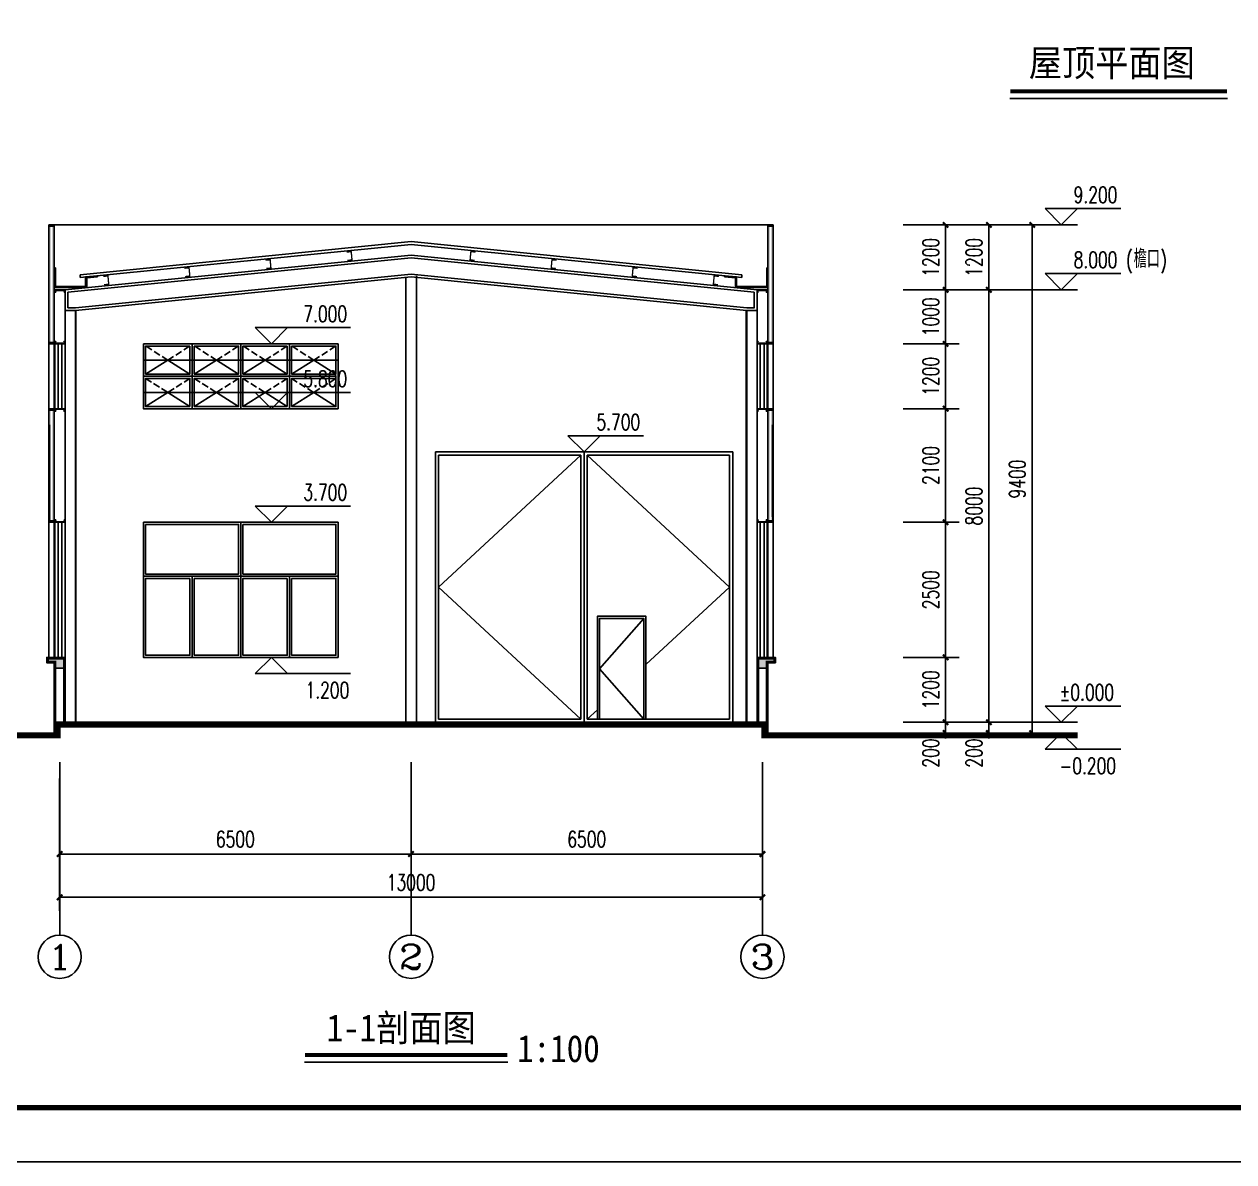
# Model space of a CAD drawing. Extents: x 4554681 to 4680693, y -485691 to -238770.
# Drawn here: x 4627056 to 4649431, y -422737 to -401692 of the extents above; entities that cross this region are included whole.
import ezdxf
from ezdxf.enums import TextEntityAlignment as Align

# ---------------------------------------------------------------- set-up
doc = ezdxf.new("R2010")
doc.units = 0
doc.header["$LTSCALE"] = 1000
doc.header["$MEASUREMENT"] = 0
doc.linetypes.add('DASH', pattern=[0.35, 0.25, -0.1])
doc.layers.get('0').update_dxf_attribs({"linetype": 'CONTINUOUS'})
doc.layers.get('Defpoints').update_dxf_attribs({"linetype": 'CONTINUOUS'})
doc.layers.add('_0', color=7, linetype='CONTINUOUS', lineweight=25)
for name, color, linetype in [('AXIS', 3, 'CONTINUOUS'), ('AXIS_TEXT', 7, 'CONTINUOUS'), ('DIM_ELEV', 3, 'CONTINUOUS'), ('PUB_DIM', 3, 'CONTINUOUS'), ('PUB_HATCH', 8, 'CONTINUOUS'), ('PUB_TEXT', 7, 'CONTINUOUS'), ('PUB_TITLE', 4, 'CONTINUOUS'), ('PUB_WALL', 9, 'CONTINUOUS'), ('STAIR', 5, 'CONTINUOUS'), ('WALL', 2, 'CONTINUOUS'), ('WINDOW', 4, 'CONTINUOUS'), ('剖面', 233, 'CONTINUOUS'), ('图名', 15, 'CONTINUOUS'), ('建筑外轮廓', 11, 'CONTINUOUS')]:
    doc.layers.add(name, color=color, linetype=linetype)
doc.styles.add('_TCH_AXIS', font='COMPLEX', dxfattribs={"bigfont": 'GBCBIG'})
doc.styles.add('_TCH_DIM', font='SIMPLEX', dxfattribs={"bigfont": 'GBCBIG'})
doc.styles.add('_TCH_DIM_T3', font='SIMPLEX', dxfattribs={"width": 0.705882, "bigfont": 'GBCBIG'})
doc.styles.add('COMPLEX', font='COMPLEX')
doc.styles.add('宋体', font='', dxfattribs={"width": 0.7})
doc.styles.get('宋体').set_extended_font_data('SimSun')
doc.dimstyles.new('_TCH_ARCH&&100', dxfattribs={"dimtxt": 297.5, "dimasz": 100, "dimexe": 250, "dimexo": 300, "dimgap": 126.25, "dimtad": 1, "dimdec": 0, "dimzin": 0, "dimdsep": 46, "dimtxsty": '_TCH_DIM_T3', "dimblk": 'ARCHTICK', "dimcen": 0.09, "dimclrt": 7, "dimazin": 2, "dimtfac": 1, "dimtdec": 0, "dimtix": 1, "dimtmove": 2, "dimatfit": 3, "dimfxl": 0, "dimtolj": 1, "dimtzin": 0, "dimarcsym": 0})

# ---------------------------------------------------------------- blocks, each defined once
blk = doc.blocks.new('_ArchTick')
at = {"color": 0, "linetype": 'ByBlock', "const_width": 0.4}
blk.add_lwpolyline([(-0.5, -0.5), (0.5, 0.5)], dxfattribs=at)
blk = doc.blocks.new('*D184')
at = {"layer": 'Defpoints', "color": 0}
for p in [(4643013, -405406), (4644101, -405406), (4643013, -406606)]:
    blk.add_point(p, dxfattribs=at)
at = {"layer": 'PUB_DIM', "color": 0, "lineweight": -2}
for p, q in [((4643313, -405406), (4644351, -405406)), ((4644101, -406606), (4644101, -405406)), ((4643313, -406606), (4644351, -406606))]:
    blk.add_line(p, q, dxfattribs=at)
at = {"layer": 'PUB_DIM', "color": 0, "lineweight": -2, "xscale": 100, "yscale": 100, "zscale": 100}
for p, rotation in [((4644101, -405406), 90), ((4644101, -406606), 270)]:
    blk.add_blockref('_ArchTick', p, dxfattribs=dict(at, rotation=rotation))
at = {"layer": 'PUB_DIM', "color": 7, "insert": (4643826, -406006), "char_height": 297.5, "attachment_point": 5, "rotation": 90, "style": '_TCH_DIM_T3'}
blk.add_mtext('\\A1;1200', dxfattribs=at)
blk = doc.blocks.new('*D185')
at = {"layer": 'Defpoints', "color": 0}
for p in [(4643013, -406606), (4644101, -406606), (4643013, -407606)]:
    blk.add_point(p, dxfattribs=at)
at = {"layer": 'PUB_DIM', "color": 0, "lineweight": -2}
for p, q in [((4643313, -406606), (4644351, -406606)), ((4644101, -407606), (4644101, -406606)), ((4643313, -407606), (4644351, -407606))]:
    blk.add_line(p, q, dxfattribs=at)
at = {"layer": 'PUB_DIM', "color": 0, "lineweight": -2, "xscale": 100, "yscale": 100, "zscale": 100}
for p, rotation in [((4644101, -406606), 90), ((4644101, -407606), 270)]:
    blk.add_blockref('_ArchTick', p, dxfattribs=dict(at, rotation=rotation))
at = {"layer": 'PUB_DIM', "color": 7, "insert": (4643826, -407106), "char_height": 297.5, "attachment_point": 5, "rotation": 90, "style": '_TCH_DIM_T3'}
blk.add_mtext('\\A1;1000', dxfattribs=at)
blk = doc.blocks.new('*D186')
at = {"layer": 'Defpoints', "color": 0}
for p in [(4643013, -407606), (4644101, -407606), (4643013, -408806)]:
    blk.add_point(p, dxfattribs=at)
at = {"layer": 'PUB_DIM', "color": 0, "lineweight": -2}
for p, q in [((4643313, -407606), (4644351, -407606)), ((4644101, -408806), (4644101, -407606)), ((4643313, -408806), (4644351, -408806))]:
    blk.add_line(p, q, dxfattribs=at)
at = {"layer": 'PUB_DIM', "color": 0, "lineweight": -2, "xscale": 100, "yscale": 100, "zscale": 100}
for p, rotation in [((4644101, -407606), 90), ((4644101, -408806), 270)]:
    blk.add_blockref('_ArchTick', p, dxfattribs=dict(at, rotation=rotation))
at = {"layer": 'PUB_DIM', "color": 7, "insert": (4643826, -408206), "char_height": 297.5, "attachment_point": 5, "rotation": 90, "style": '_TCH_DIM_T3'}
blk.add_mtext('\\A1;1200', dxfattribs=at)
blk = doc.blocks.new('*D187')
at = {"layer": 'Defpoints', "color": 0}
for p in [(4643013, -408806), (4644101, -408806), (4643013, -410906)]:
    blk.add_point(p, dxfattribs=at)
at = {"layer": 'PUB_DIM', "color": 0, "lineweight": -2}
for p, q in [((4643313, -408806), (4644351, -408806)), ((4644101, -410906), (4644101, -408806)), ((4643313, -410906), (4644351, -410906))]:
    blk.add_line(p, q, dxfattribs=at)
at = {"layer": 'PUB_DIM', "color": 0, "lineweight": -2, "xscale": 100, "yscale": 100, "zscale": 100}
for p, rotation in [((4644101, -408806), 90), ((4644101, -410906), 270)]:
    blk.add_blockref('_ArchTick', p, dxfattribs=dict(at, rotation=rotation))
at = {"layer": 'PUB_DIM', "color": 7, "insert": (4643826, -409856), "char_height": 297.5, "attachment_point": 5, "rotation": 90, "style": '_TCH_DIM_T3'}
blk.add_mtext('\\A1;2100', dxfattribs=at)
blk = doc.blocks.new('*D188')
at = {"layer": 'Defpoints', "color": 0}
for p in [(4643013, -410906), (4644101, -410906), (4643013, -413406)]:
    blk.add_point(p, dxfattribs=at)
at = {"layer": 'PUB_DIM', "color": 0, "lineweight": -2}
for p, q in [((4643313, -410906), (4644351, -410906)), ((4644101, -413406), (4644101, -410906)), ((4643313, -413406), (4644351, -413406))]:
    blk.add_line(p, q, dxfattribs=at)
at = {"layer": 'PUB_DIM', "color": 0, "lineweight": -2, "xscale": 100, "yscale": 100, "zscale": 100}
for p, rotation in [((4644101, -410906), 90), ((4644101, -413406), 270)]:
    blk.add_blockref('_ArchTick', p, dxfattribs=dict(at, rotation=rotation))
at = {"layer": 'PUB_DIM', "color": 7, "insert": (4643826, -412156), "char_height": 297.5, "attachment_point": 5, "rotation": 90, "style": '_TCH_DIM_T3'}
blk.add_mtext('\\A1;2500', dxfattribs=at)
blk = doc.blocks.new('*D189')
at = {"layer": 'Defpoints', "color": 0}
for p in [(4643013, -413406), (4644101, -413406), (4643013, -414606)]:
    blk.add_point(p, dxfattribs=at)
at = {"layer": 'PUB_DIM', "color": 0, "lineweight": -2}
for p, q in [((4643313, -413406), (4644351, -413406)), ((4644101, -414606), (4644101, -413406)), ((4643313, -414606), (4644351, -414606))]:
    blk.add_line(p, q, dxfattribs=at)
at = {"layer": 'PUB_DIM', "color": 0, "lineweight": -2, "xscale": 100, "yscale": 100, "zscale": 100}
for p, rotation in [((4644101, -413406), 90), ((4644101, -414606), 270)]:
    blk.add_blockref('_ArchTick', p, dxfattribs=dict(at, rotation=rotation))
at = {"layer": 'PUB_DIM', "color": 7, "insert": (4643826, -414006), "char_height": 297.5, "attachment_point": 5, "rotation": 90, "style": '_TCH_DIM_T3'}
blk.add_mtext('\\A1;1200', dxfattribs=at)
blk = doc.blocks.new('*D190')
at = {"layer": 'Defpoints', "color": 0}
for p in [(4643013, -414606), (4644101, -414606), (4643013, -414806)]:
    blk.add_point(p, dxfattribs=at)
at = {"layer": 'PUB_DIM', "color": 0, "lineweight": -2}
for p, q in [((4643313, -414606), (4644351, -414606)), ((4644101, -414606), (4644101, -414506)), ((4644101, -414806), (4644101, -414606)), ((4643313, -414806), (4644351, -414806)), ((4644101, -414806), (4644101, -414906))]:
    blk.add_line(p, q, dxfattribs=at)
at = {"layer": 'PUB_DIM', "color": 0, "lineweight": -2, "xscale": 100, "yscale": 100, "zscale": 100}
for p, rotation in [((4644101, -414606), 270), ((4644101, -414806), 90)]:
    blk.add_blockref('_ArchTick', p, dxfattribs=dict(at, rotation=rotation))
at = {"layer": 'PUB_DIM', "color": 7, "insert": (4643826, -415176), "char_height": 297.5, "attachment_point": 5, "rotation": 90, "style": '_TCH_DIM_T3'}
blk.add_mtext('\\A1;200', dxfattribs=at)
blk = doc.blocks.new('*D191')
at = {"layer": 'Defpoints', "color": 0}
for p in [(4644113, -405406), (4645701, -405406), (4644113, -414806)]:
    blk.add_point(p, dxfattribs=at)
at = {"layer": 'PUB_DIM', "color": 0, "lineweight": -2}
for p, q in [((4644413, -405406), (4645951, -405406)), ((4645701, -414806), (4645701, -405406)), ((4644413, -414806), (4645951, -414806))]:
    blk.add_line(p, q, dxfattribs=at)
at = {"layer": 'PUB_DIM', "color": 0, "lineweight": -2, "xscale": 100, "yscale": 100, "zscale": 100}
for p, rotation in [((4645701, -405406), 90), ((4645701, -414806), 270)]:
    blk.add_blockref('_ArchTick', p, dxfattribs=dict(at, rotation=rotation))
at = {"layer": 'PUB_DIM', "color": 7, "insert": (4645426, -410106), "char_height": 297.5, "attachment_point": 5, "rotation": 90, "style": '_TCH_DIM_T3'}
blk.add_mtext('\\A1;9400', dxfattribs=at)
blk = doc.blocks.new('*D192')
at = {"layer": 'Defpoints', "color": 0}
for p in [(4644113, -405406), (4644901, -405406), (4644113, -406606)]:
    blk.add_point(p, dxfattribs=at)
at = {"layer": 'PUB_DIM', "color": 0, "lineweight": -2}
for p, q in [((4644413, -405406), (4645151, -405406)), ((4644901, -406606), (4644901, -405406)), ((4644413, -406606), (4645151, -406606))]:
    blk.add_line(p, q, dxfattribs=at)
at = {"layer": 'PUB_DIM', "color": 0, "lineweight": -2, "xscale": 100, "yscale": 100, "zscale": 100}
for p, rotation in [((4644901, -405406), 90), ((4644901, -406606), 270)]:
    blk.add_blockref('_ArchTick', p, dxfattribs=dict(at, rotation=rotation))
at = {"layer": 'PUB_DIM', "color": 7, "insert": (4644626, -406006), "char_height": 297.5, "attachment_point": 5, "rotation": 90, "style": '_TCH_DIM_T3'}
blk.add_mtext('\\A1;1200', dxfattribs=at)
blk = doc.blocks.new('*D193')
at = {"layer": 'Defpoints', "color": 0}
for p in [(4644113, -406606), (4644901, -406606), (4644113, -414606)]:
    blk.add_point(p, dxfattribs=at)
at = {"layer": 'PUB_DIM', "color": 0, "lineweight": -2}
for p, q in [((4644413, -406606), (4645151, -406606)), ((4644901, -414606), (4644901, -406606)), ((4644413, -414606), (4645151, -414606))]:
    blk.add_line(p, q, dxfattribs=at)
at = {"layer": 'PUB_DIM', "color": 0, "lineweight": -2, "xscale": 100, "yscale": 100, "zscale": 100}
for p, rotation in [((4644901, -406606), 90), ((4644901, -414606), 270)]:
    blk.add_blockref('_ArchTick', p, dxfattribs=dict(at, rotation=rotation))
at = {"layer": 'PUB_DIM', "color": 7, "insert": (4644626, -410606), "char_height": 297.5, "attachment_point": 5, "rotation": 90, "style": '_TCH_DIM_T3'}
blk.add_mtext('\\A1;8000', dxfattribs=at)
blk = doc.blocks.new('*D194')
at = {"layer": 'Defpoints', "color": 0}
for p in [(4644113, -414606), (4644901, -414606), (4644113, -414806)]:
    blk.add_point(p, dxfattribs=at)
at = {"layer": 'PUB_DIM', "color": 0, "lineweight": -2}
for p, q in [((4644413, -414606), (4645151, -414606)), ((4644901, -414606), (4644901, -414506)), ((4644901, -414806), (4644901, -414606)), ((4644413, -414806), (4645151, -414806)), ((4644901, -414806), (4644901, -414906))]:
    blk.add_line(p, q, dxfattribs=at)
at = {"layer": 'PUB_DIM', "color": 0, "lineweight": -2, "xscale": 100, "yscale": 100, "zscale": 100}
for p, rotation in [((4644901, -414606), 270), ((4644901, -414806), 90)]:
    blk.add_blockref('_ArchTick', p, dxfattribs=dict(at, rotation=rotation))
at = {"layer": 'PUB_DIM', "color": 7, "insert": (4644626, -415176), "char_height": 297.5, "attachment_point": 5, "rotation": 90, "style": '_TCH_DIM_T3'}
blk.add_mtext('\\A1;200', dxfattribs=at)
blk = doc.blocks.new('*D195')
at = {"layer": 'AXIS', "color": 0, "lineweight": -2}
for p, q in [((4634212, -415644), (4634212, -417294)), ((4640712, -415644), (4640712, -417294)), ((4634212, -417044), (4640712, -417044))]:
    blk.add_line(p, q, dxfattribs=at)
at = {"layer": 'Defpoints', "color": 0}
for p in [(4634212, -415344), (4640712, -415344), (4640712, -417044)]:
    blk.add_point(p, dxfattribs=at)
at = {"layer": 'AXIS', "color": 0, "lineweight": -2, "xscale": 100, "yscale": 100, "zscale": 100, "rotation": 180}
blk.add_blockref('_ArchTick', (4634212, -417044), dxfattribs=at)
at = {"layer": 'AXIS', "color": 0, "lineweight": -2, "xscale": 100, "yscale": 100, "zscale": 100}
blk.add_blockref('_ArchTick', (4640712, -417044), dxfattribs=at)
at = {"layer": 'AXIS', "color": 7, "insert": (4637462, -416769), "char_height": 297.5, "attachment_point": 5, "style": '_TCH_DIM_T3'}
blk.add_mtext('\\A1;6500', dxfattribs=at)
blk = doc.blocks.new('*D196')
at = {"layer": 'AXIS', "color": 0, "lineweight": -2}
for p, q in [((4627712, -415644), (4627712, -417294)), ((4634212, -415644), (4634212, -417294)), ((4627712, -417044), (4634212, -417044))]:
    blk.add_line(p, q, dxfattribs=at)
at = {"layer": 'Defpoints', "color": 0}
for p in [(4627712, -415344), (4634212, -415344), (4634212, -417044)]:
    blk.add_point(p, dxfattribs=at)
at = {"layer": 'AXIS', "color": 0, "lineweight": -2, "xscale": 100, "yscale": 100, "zscale": 100, "rotation": 180}
blk.add_blockref('_ArchTick', (4627712, -417044), dxfattribs=at)
at = {"layer": 'AXIS', "color": 0, "lineweight": -2, "xscale": 100, "yscale": 100, "zscale": 100}
blk.add_blockref('_ArchTick', (4634212, -417044), dxfattribs=at)
at = {"layer": 'AXIS', "color": 7, "insert": (4630962, -416769), "char_height": 297.5, "attachment_point": 5, "style": '_TCH_DIM_T3'}
blk.add_mtext('\\A1;6500', dxfattribs=at)
blk = doc.blocks.new('*D197')
at = {"layer": 'AXIS', "color": 0, "lineweight": -2}
for p, q in [((4627712, -415644), (4627712, -418094)), ((4640712, -415644), (4640712, -418094)), ((4627712, -417844), (4640712, -417844))]:
    blk.add_line(p, q, dxfattribs=at)
at = {"layer": 'Defpoints', "color": 0}
for p in [(4627712, -415344), (4640712, -415344), (4640712, -417844)]:
    blk.add_point(p, dxfattribs=at)
at = {"layer": 'AXIS', "color": 0, "lineweight": -2, "xscale": 100, "yscale": 100, "zscale": 100, "rotation": 180}
blk.add_blockref('_ArchTick', (4627712, -417844), dxfattribs=at)
at = {"layer": 'AXIS', "color": 0, "lineweight": -2, "xscale": 100, "yscale": 100, "zscale": 100}
blk.add_blockref('_ArchTick', (4640712, -417844), dxfattribs=at)
at = {"layer": 'AXIS', "color": 7, "insert": (4634212, -417569), "char_height": 297.5, "attachment_point": 5, "style": '_TCH_DIM_T3'}
blk.add_mtext('\\A1;13000', dxfattribs=at)
blk = doc.blocks.new('_AXISO')
blk.add_circle((0, 0), 0.5)
at = {"layer": 'AXIS_TEXT', "style": 'COMPLEX', "width": 1.041667}
blk.add_attdef('A', text='', height=0.56, dxfattribs=at).set_placement((-0.25, -0.28), (0.25, -0.28), align=Align.FIT)
blk = doc.blocks.new('A$C41676D77')
for p, q in [((0, 45), (0, 0)), ((10, 45), (0, 45)), ((10, 45), (20, 45)), ((10, 35), (10, 10)), ((10, 35), (20, 35)), ((180, 10), (10, 10)), ((20, 35), (20, 45)), ((180, 45), (170, 45)), ((170, 35), (170, 45)), ((180, 35), (170, 35)), ((190, 45), (180, 45)), ((180, 35), (180, 10)), ((190, 45), (190, 0)), ((190, 0), (0, 0))]:
    blk.add_line(p, q)
blk = doc.blocks.new('C-3015')
at = {"layer": 'PUB_HATCH', "linetype": 'DASH', "ltscale": 0.5}
for p, q in [((733687, 126065), (733277, 126325)), ((733687, 126065), (734097, 126325)), ((734587, 126065), (734177, 126325)), ((734587, 126065), (734997, 126325)), ((735487, 126065), (735077, 126325)), ((735487, 126065), (735897, 126325)), ((736387, 126065), (735977, 126325)), ((736387, 126065), (736797, 126325)), ((733277, 125725), (733687, 125465)), ((734097, 125725), (733687, 125465)), ((734177, 125725), (734587, 125465)), ((734997, 125725), (734587, 125465)), ((735077, 125725), (735487, 125465)), ((735897, 125725), (735487, 125465)), ((735977, 125725), (736387, 125465)), ((736797, 125725), (736387, 125465))]:
    blk.add_line(p, q, dxfattribs=at)
at = {"layer": 'PUB_HATCH'}
for p, q in [((736837, 126065), (733237, 126065)), ((733687, 126065), (733277, 125805)), ((733687, 126065), (734097, 125805)), ((734587, 126065), (734177, 125805)), ((734587, 126065), (734997, 125805)), ((735487, 126065), (735077, 125805)), ((735487, 126065), (735897, 125805)), ((736387, 126065), (735977, 125805)), ((736387, 126065), (736797, 125805)), ((736837, 125465), (733237, 125465)), ((733277, 125205), (733687, 125465)), ((734097, 125205), (733687, 125465)), ((734177, 125205), (734587, 125465)), ((734997, 125205), (734587, 125465)), ((735077, 125205), (735487, 125465)), ((735897, 125205), (735487, 125465)), ((735977, 125205), (736387, 125465)), ((736797, 125205), (736387, 125465))]:
    blk.add_line(p, q, dxfattribs=at)
at = {"layer": 'WINDOW', "color": 160}
for p, q in [((734137, 125165), (734137, 126365)), ((735037, 125165), (735037, 126365)), ((735937, 125165), (735937, 126365)), ((736797, 125765), (733237, 125765))]:
    blk.add_line(p, q, dxfattribs=at)
for points in [[(733237, 126365), (736837, 126365), (736837, 125165), (733237, 125165)], [(734097, 126325), (733277, 126325), (733277, 125805), (734097, 125805)], [(734177, 126325), (734997, 126325), (734997, 125805), (734177, 125805)], [(735897, 126325), (735077, 126325), (735077, 125805), (735897, 125805)], [(735977, 126325), (736797, 126325), (736797, 125805), (735977, 125805)], [(734097, 125205), (733277, 125205), (733277, 125725), (734097, 125725)], [(734177, 125205), (734997, 125205), (734997, 125725), (734177, 125725)], [(735897, 125205), (735077, 125205), (735077, 125725), (735897, 125725)], [(735977, 125205), (736797, 125205), (736797, 125725), (735977, 125725)]]:
    blk.add_lwpolyline(points, close=True, dxfattribs=at)

msp = doc.modelspace()

# ---------------------------------------------------------------- hatches: boundary and pattern name
for points in [[(4631595.4, -406072.9, 0.4142136), (4631584.5, -406063.9), (4631529.7, -406068.9, -0.4142136), (4631518.9, -406059.9), (4631518.4, -406054.9, -0.4142136), (4631527.4, -406044), (4631607.1, -406036.7, -0.4142136), (4631618, -406045.7), (4631632.6, -406205.1, -0.4142136), (4631623.5, -406215.9), (4631543.9, -406223.3, -0.4142136), (4631533, -406214.2), (4631532.6, -406209.2, -0.4142136), (4631541.6, -406198.4), (4631596.4, -406193.3, 0.4142136), (4631605.4, -406182.5)], [(4633095.4, -405922.9, 0.4142136), (4633084.5, -405913.9), (4633029.7, -405918.9, -0.4142136), (4633018.9, -405909.9), (4633018.4, -405904.9, -0.4142136), (4633027.4, -405894), (4633107.1, -405886.7, -0.4142136), (4633118, -405895.7), (4633132.6, -406055.1, -0.4142136), (4633123.5, -406065.9), (4633043.9, -406073.3, -0.4142136), (4633033, -406064.2), (4633032.6, -406059.2, -0.4142136), (4633041.6, -406048.4), (4633096.4, -406043.3, 0.4142136), (4633105.4, -406032.5)], [(4635329, -405922.9, -0.4142136), (4635339.8, -405913.9), (4635394.6, -405918.9, 0.4142136), (4635405.5, -405909.9), (4635405.9, -405904.9, 0.4142136), (4635396.9, -405894), (4635317.2, -405886.7, 0.4142136), (4635306.4, -405895.7), (4635291.7, -406055.1, 0.4142136), (4635300.8, -406065.9), (4635380.4, -406073.3, 0.4142136), (4635391.3, -406064.2), (4635391.8, -406059.2, 0.4142136), (4635382.7, -406048.4), (4635328, -406043.3, -0.4142136), (4635318.9, -406032.5)], [(4636829, -406072.9, -0.4142136), (4636839.8, -406063.9), (4636894.6, -406068.9, 0.4142136), (4636905.5, -406059.9), (4636905.9, -406054.9, 0.4142136), (4636896.9, -406044), (4636817.2, -406036.7, 0.4142136), (4636806.4, -406045.7), (4636791.7, -406205.1, 0.4142136), (4636800.8, -406215.9), (4636880.4, -406223.3, 0.4142136), (4636891.3, -406214.2), (4636891.8, -406209.2, 0.4142136), (4636882.7, -406198.4), (4636828, -406193.3, -0.4142136), (4636818.9, -406182.5)], [(4630095.4, -406222.9, 0.4142136), (4630084.5, -406213.9), (4630029.7, -406218.9, -0.4142136), (4630018.9, -406209.9), (4630018.4, -406204.9, -0.4142136), (4630027.4, -406194), (4630107.1, -406186.7, -0.4142136), (4630118, -406195.7), (4630132.6, -406355.1, -0.4142136), (4630123.5, -406365.9), (4630043.9, -406373.3, -0.4142136), (4630033, -406364.2), (4630032.6, -406359.2, -0.4142136), (4630041.6, -406348.4), (4630096.4, -406343.3, 0.4142136), (4630105.4, -406332.5)], [(4638329, -406222.9, -0.4142136), (4638339.8, -406213.9), (4638394.6, -406218.9, 0.4142136), (4638405.5, -406209.9), (4638405.9, -406204.9, 0.4142136), (4638396.9, -406194), (4638317.2, -406186.7, 0.4142136), (4638306.4, -406195.7), (4638291.7, -406355.1, 0.4142136), (4638300.8, -406365.9), (4638380.4, -406373.3, 0.4142136), (4638391.3, -406364.2), (4638391.8, -406359.2, 0.4142136), (4638382.7, -406348.4), (4638328, -406343.3, -0.4142136), (4638318.9, -406332.5)], [(4628595.4, -406372.9, 0.4142136), (4628584.5, -406363.9), (4628529.7, -406368.9, -0.4142136), (4628518.9, -406359.9), (4628518.4, -406354.9, -0.4142136), (4628527.4, -406344), (4628607.1, -406336.7, -0.4142136), (4628618, -406345.7), (4628632.6, -406505.1, -0.4142136), (4628623.5, -406515.9), (4628543.9, -406523.3, -0.4142136), (4628533, -406514.2), (4628532.6, -406509.2, -0.4142136), (4628541.6, -406498.4), (4628596.4, -406493.3, 0.4142136), (4628605.4, -406482.5)], [(4639829, -406372.9, -0.4142136), (4639839.8, -406363.9), (4639894.6, -406368.9, 0.4142136), (4639905.5, -406359.9), (4639905.9, -406354.9, 0.4142136), (4639896.9, -406344), (4639817.2, -406336.7, 0.4142136), (4639806.4, -406345.7), (4639791.7, -406505.1, 0.4142136), (4639800.8, -406515.9), (4639880.4, -406523.3, 0.4142136), (4639891.3, -406514.2), (4639891.8, -406509.2, 0.4142136), (4639882.7, -406498.4), (4639828, -406493.3, -0.4142136), (4639818.9, -406482.5)], [(4627812.5, -413406.2), (4627812.5, -413606.2), (4627612.5, -413606.2), (4627612.5, -413506.2), (4627472.5, -413506.2), (4627472.5, -413406.2)], [(4640611.9, -413406.2), (4640611.9, -413606.2), (4640811.9, -413606.2), (4640811.9, -413506.2), (4640951.9, -413506.2), (4640951.9, -413406.2)]]:
    msp.add_hatch(color=256).paths.add_polyline_path(points)
at = {"layer": 'PUB_WALL'}
for points in [[(4627512.5, -407606.2), (4627512.5, -405405.7), (4627552.5, -405405.7), (4627552.5, -407606.2)], [(4627512.5, -405405.7), (4627612.5, -405405.7), (4627612.5, -405445.7), (4627512.5, -405445.7)], [(4627612.5, -407606.2), (4627612.5, -405405.7), (4627572.5, -405405.7), (4627572.5, -407606.2)], [(4640811.9, -407606.2), (4640811.9, -405405.7), (4640851.9, -405405.7), (4640851.9, -407606.2)], [(4640811.9, -405405.7), (4640911.9, -405405.7), (4640911.9, -405445.7), (4640811.9, -405445.7)], [(4640911.9, -407606.2), (4640911.9, -405405.7), (4640871.9, -405405.7), (4640871.9, -407606.2)], [(4627512.5, -407606.2), (4627612.5, -407606.2), (4627612.5, -407566.2), (4627512.5, -407566.2)], [(4640811.9, -407606.2), (4640911.9, -407606.2), (4640911.9, -407566.2), (4640811.9, -407566.2)], [(4627512.5, -410906.2), (4627512, -408806.2), (4627552, -408806.2), (4627552.5, -410906.2)], [(4627512, -408806.2), (4627612, -408806.2), (4627612.1, -408846.2), (4627512.1, -408846.2)], [(4627612.5, -410906.2), (4627612, -408806.2), (4627572, -408806.2), (4627572.5, -410906.2)], [(4640811.9, -410906.2), (4640812.3, -408806.2), (4640852.3, -408806.2), (4640851.9, -410906.2)], [(4640812.3, -408806.2), (4640912.3, -408806.2), (4640912.3, -408846.2), (4640812.3, -408846.2)], [(4640911.9, -410906.2), (4640912.3, -408806.2), (4640872.3, -408806.2), (4640871.9, -410906.2)], [(4627512.5, -410906.2), (4627612.5, -410906.2), (4627612.5, -410866.2), (4627512.5, -410866.2)], [(4640811.9, -410906.2), (4640911.9, -410906.2), (4640911.9, -410866.2), (4640811.9, -410866.2)]]:
    msp.add_hatch(color=256, dxfattribs=at).paths.add_polyline_path(points)

# ---------------------------------------------------------------- linework, layer by layer
for p, q in [((4627522.5, -407606.2), (4627522.5, -407579.9)), ((4627522.5, -407606.2), (4627522.5, -407579.9)), ((4640901.9, -407606.2), (4640901.9, -407579.9)), ((4640901.9, -407606.2), (4640901.9, -407579.9)), ((4627522.9, -410279.9), (4627522.9, -409106.2)), ((4627522.9, -410279.9), (4627522.9, -409106.2)), ((4640901.4, -410279.9), (4640901.4, -409106.2)), ((4640901.4, -410279.9), (4640901.4, -409106.2)), ((4627812.9, -413406.2), (4627812.9, -410906.2)), ((4640611.4, -413406.2), (4640611.4, -410906.2)), ((4627522.5, -413406.2), (4627522.5, -413426.2)), ((4627522.5, -413406.2), (4627522.5, -413426.2)), ((4640901.9, -413406.2), (4640901.9, -413426.2)), ((4640901.9, -413406.2), (4640901.9, -413426.2))]:
    msp.add_line(p, q)
for points in [[(4627472.5, -413406.2), (4627472.5, -413506.2), (4627612.5, -413506.2), (4627612.5, -413606.2), (4627812.5, -413606.2), (4627812.5, -413406.2), (4627472.5, -413406.2)], [(4627472.5, -413406.2), (4627472.5, -413506.2), (4627612.5, -413506.2), (4627612.5, -413606.2), (4627812.5, -413606.2), (4627812.5, -413406.2), (4627472.5, -413406.2)], [(4640951.9, -413406.2), (4640951.9, -413506.2), (4640811.9, -413506.2), (4640811.9, -413606.2), (4640611.9, -413606.2), (4640611.9, -413406.2), (4640951.9, -413406.2)], [(4640951.9, -413406.2), (4640951.9, -413506.2), (4640811.9, -413506.2), (4640811.9, -413606.2), (4640611.9, -413606.2), (4640611.9, -413406.2), (4640951.9, -413406.2)], [(4621884.4, -414806.2), (4627632.5, -414806.2), (4627632.5, -414606.2), (4634212.2, -414606.2)], [(4646539.9, -414806.2), (4640791.9, -414806.2), (4640791.9, -414606.2), (4634212.2, -414606.2)]]:
    msp.add_lwpolyline(points)
at = {"const_width": 100}
for points in [[(4621884.4, -414856.2), (4627682.5, -414856.2), (4627682.5, -414656.2), (4634212.2, -414656.2)], [(4646539.9, -414856.2), (4640741.9, -414856.2), (4640741.9, -414656.2), (4634212.2, -414656.2)]]:
    msp.add_lwpolyline(points, dxfattribs=at)
at = {"layer": '_0'}
for points in [[(4627512.5, -405403.7), (4627512.5, -413406.2)], [(4640911.9, -405403.7), (4640911.9, -413406.2)], [(4634112.5, -406368.2), (4634112.5, -414606.2)], [(4634312.5, -406348.2), (4634312.5, -414606.2)], [(4627612.5, -407606.2), (4627612.5, -413406.2)], [(4640811.9, -407606.2), (4640811.9, -413406.2)]]:
    msp.add_lwpolyline(points, dxfattribs=at)
at = {"layer": 'AXIS', "color": 0}
for p, q in [((4627712.5, -415344.5), (4627712.5, -418544.5)), ((4634212.5, -415344.5), (4634212.5, -418544.5)), ((4640712.5, -415344.5), (4640712.5, -418544.5))]:
    msp.add_line(p, q, dxfattribs=at)
at = {"layer": 'DIM_ELEV'}
for p, q in [((4646239.9, -405403.7), (4645939.9, -405103.7)), ((4645939.9, -405103.7), (4647338.8, -405103.7)), ((4646239.9, -405403.7), (4646539.9, -405103.7)), ((4645539.9, -405403.7), (4646539.9, -405403.7)), ((4646239.9, -406606.2), (4645939.9, -406306.2)), ((4645939.9, -406306.2), (4647338.8, -406306.2)), ((4646239.9, -406606.2), (4646539.9, -406306.2)), ((4645539.9, -406606.2), (4646539.9, -406606.2)), ((4631627.9, -407606.2), (4631327.9, -407306.2)), ((4631327.9, -407306.2), (4633089.8, -407306.2)), ((4631627.9, -407606.2), (4631927.9, -407306.2)), ((4630927.9, -407606.2), (4631927.9, -407606.2)), ((4631627.9, -408806.2), (4631327.9, -408506.2)), ((4631327.9, -408506.2), (4633089.8, -408506.2)), ((4631627.9, -408806.2), (4631927.9, -408506.2)), ((4630927.9, -408806.2), (4631927.9, -408806.2)), ((4637412.2, -409606.2), (4637112.2, -409306.2)), ((4637112.2, -409306.2), (4638511.1, -409306.2)), ((4637412.2, -409606.2), (4637712.2, -409306.2)), ((4636712.2, -409606.2), (4637712.2, -409606.2)), ((4631627.9, -410906.2), (4631327.9, -410606.2)), ((4631327.9, -410606.2), (4633089.8, -410606.2)), ((4631627.9, -410906.2), (4631927.9, -410606.2)), ((4630927.9, -410906.2), (4631927.9, -410906.2)), ((4630927.9, -413406.2), (4631927.9, -413406.2)), ((4631627.9, -413406.2), (4631327.9, -413706.2)), ((4631627.9, -413406.2), (4631927.9, -413706.2)), ((4631327.9, -413706.2), (4633089.8, -413706.2)), ((4646239.9, -414606.2), (4645939.9, -414306.2)), ((4645939.9, -414306.2), (4647338.8, -414306.2)), ((4646239.9, -414606.2), (4646539.9, -414306.2)), ((4645111.2, -414606.2), (4646539.9, -414606.2)), ((4645539.9, -414806.2), (4646539.9, -414806.2)), ((4646239.9, -414806.2), (4645939.9, -415106.2)), ((4646239.9, -414806.2), (4646539.9, -415106.2)), ((4645939.9, -415106.2), (4647338.8, -415106.2))]:
    msp.add_line(p, q, dxfattribs=at)
at = {"layer": 'PUB_DIM'}
for p, q in [((4643613.4, -405405.7), (4646539.9, -405405.7)), ((4643613.4, -406606.2), (4646539.9, -406606.2)), ((4643613.4, -414606.2), (4646539.9, -414606.2))]:
    msp.add_line(p, q, dxfattribs=at)
at = {"layer": 'PUB_TITLE', "color": 4}
msp.add_lwpolyline([(4588254.8, -422737.3), (4672354.8, -422737.3), (4672354.8, -363337.3), (4588254.8, -363337.3)], close=True, dxfattribs=at)
at = {"layer": 'PUB_TITLE', "color": 4, "const_width": 100}
msp.add_lwpolyline([(4590754.8, -421737.3), (4671354.8, -421737.3), (4671354.8, -364337.3), (4590754.8, -364337.3)], close=True, dxfattribs=at)
at = {"layer": 'STAIR', "color": 5}
for p, q in [((4634212.2, -405405.7), (4627512.5, -405405.7)), ((4634212.2, -405405.7), (4640911.9, -405405.7)), ((4634212.2, -405715), (4628092.5, -406326.9)), ((4634212.2, -405765.2), (4628092.5, -406377.2)), ((4634212.2, -405715), (4640331.9, -406326.9)), ((4634212.2, -405765.2), (4640331.9, -406377.2)), ((4634212.2, -405966.2), (4627812.5, -406606.2)), ((4634212.2, -406016.5), (4627862.5, -406651.4)), ((4634212.2, -405966.2), (4640611.9, -406606.2)), ((4634212.2, -406016.5), (4640561.9, -406651.4)), ((4634212.2, -406317.9), (4628002.9, -406938.9)), ((4628092.5, -406326.9), (4628092.5, -406377.2)), ((4634212.2, -406317.9), (4640421.5, -406938.9)), ((4640331.9, -406326.9), (4640331.9, -406377.2)), ((4634212.2, -406368.2), (4628005.4, -406988.9)), ((4634212.2, -406368.2), (4640419, -406988.9)), ((4627862.5, -406651.4), (4627862.5, -406938.9)), ((4627862.5, -406651.4), (4627862.5, -406927.9)), ((4640561.9, -406651.4), (4640561.9, -406938.9)), ((4640561.9, -406651.4), (4640561.9, -406927.9)), ((4627812, -406988.9), (4628005.4, -406988.9)), ((4627862, -406938.9), (4628002.9, -406938.9)), ((4640612.3, -406988.9), (4640419, -406988.9)), ((4640562.3, -406938.9), (4640421.5, -406938.9))]:
    msp.add_line(p, q, dxfattribs=at)
for points in [[(4628002.9, -406988.9), (4628002.9, -414606.2)], [(4628012.5, -406988.2), (4628012.5, -414606.2)], [(4640411.9, -406988.2), (4640411.9, -414606.2)], [(4640421.5, -406988.9), (4640421.5, -414606.2)]]:
    msp.add_lwpolyline(points, dxfattribs=at)
at = {"layer": 'WALL'}
for p, q in [((4627512.5, -407606.2), (4627512.5, -405405.7)), ((4627512.5, -405405.7), (4627612.5, -405405.7)), ((4627612.5, -407606.2), (4627612.5, -405405.7)), ((4640811.9, -407606.2), (4640811.9, -405405.7)), ((4640811.9, -405405.7), (4640911.9, -405405.7)), ((4640911.9, -407606.2), (4640911.9, -405405.7)), ((4627512.5, -407606.2), (4627612.5, -407606.2)), ((4627622.5, -407606.2), (4627512.5, -407606.2)), ((4627622.5, -407606.2), (4627522.5, -407606.2)), ((4640801.9, -407606.2), (4640911.9, -407606.2)), ((4640801.9, -407606.2), (4640901.9, -407606.2)), ((4640811.9, -407606.2), (4640911.9, -407606.2)), ((4627512.5, -410906.2), (4627512, -408806.2)), ((4627512, -408806.2), (4627612, -408806.2)), ((4627612.5, -410906.2), (4627612, -408806.2)), ((4640811.9, -410906.2), (4640812.3, -408806.2)), ((4640812.3, -408806.2), (4640912.3, -408806.2)), ((4640911.9, -410906.2), (4640912.3, -408806.2)), ((4627522.9, -410906.2), (4627522.9, -409106.2)), ((4627522.9, -410906.2), (4627522.9, -409106.2)), ((4640901.4, -410906.2), (4640901.4, -409106.2)), ((4640901.4, -410906.2), (4640901.4, -409106.2)), ((4627512.5, -410906.2), (4627612.5, -410906.2)), ((4640811.9, -410906.2), (4640911.9, -410906.2)), ((4627622.5, -413406.2), (4627522.5, -413406.2)), ((4627622.5, -413406.2), (4627522.5, -413406.2)), ((4640801.9, -413406.2), (4640901.9, -413406.2)), ((4640801.9, -413406.2), (4640901.9, -413406.2))]:
    msp.add_line(p, q, dxfattribs=at)
at = {"layer": 'WALL', "const_width": 40}
for points in [[(4627792.5, -414606.2), (4627792.5, -413426.2), (4627492.5, -413426.2), (4627492.5, -413486.2), (4627632.5, -413486.2), (4627632.5, -414806.2)], [(4627792.5, -414606.2), (4627792.5, -413426.2), (4627492.5, -413426.2), (4627492.5, -413486.2), (4627632.5, -413486.2), (4627632.5, -414806.2)], [(4640631.9, -414606.2), (4640631.9, -413426.2), (4640931.9, -413426.2), (4640931.9, -413486.2), (4640791.9, -413486.2), (4640791.9, -414806.2)], [(4640631.9, -414606.2), (4640631.9, -413426.2), (4640931.9, -413426.2), (4640931.9, -413486.2), (4640791.9, -413486.2), (4640791.9, -414806.2)]]:
    msp.add_lwpolyline(points, dxfattribs=at)
at = {"layer": 'WALL'}
for points in [[(4627812.5, -414606.2), (4627812.5, -413406.2), (4627472.5, -413406.2), (4627472.5, -413506.2), (4627612.5, -413506.2), (4627612.5, -414806.2)], [(4627812.5, -414606.2), (4627812.5, -413406.2), (4627472.5, -413406.2), (4627472.5, -413506.2), (4627612.5, -413506.2), (4627612.5, -414806.2)], [(4640611.9, -414606.2), (4640611.9, -413406.2), (4640951.9, -413406.2), (4640951.9, -413506.2), (4640811.9, -413506.2), (4640811.9, -414806.2)], [(4640611.9, -414606.2), (4640611.9, -413406.2), (4640951.9, -413406.2), (4640951.9, -413506.2), (4640811.9, -413506.2), (4640811.9, -414806.2)]]:
    msp.add_lwpolyline(points, dxfattribs=at)
at = {"layer": 'WINDOW'}
for p, q in [((4627622.5, -407606.2), (4627622.5, -408806.2)), ((4627622.5, -407606.2), (4627622.5, -408806.2)), ((4627682.5, -407606.2), (4627682.5, -408806.2)), ((4627682.5, -407606.2), (4627682.5, -408806.2)), ((4627752.5, -407606.2), (4627752.5, -408806.2)), ((4627752.5, -407606.2), (4627752.5, -408806.2)), ((4627812, -407606.2), (4627812, -408806.2)), ((4640612.3, -407606.2), (4640612.3, -408806.2)), ((4640671.9, -407606.2), (4640671.9, -408806.2)), ((4640671.9, -407606.2), (4640671.9, -408806.2)), ((4640741.9, -407606.2), (4640741.9, -408806.2)), ((4640741.9, -407606.2), (4640741.9, -408806.2)), ((4640801.9, -407606.2), (4640801.9, -408806.2)), ((4640801.9, -407606.2), (4640801.9, -408806.2)), ((4634662.2, -414606.2), (4634662.2, -409606.2)), ((4634662.2, -409606.2), (4640162.2, -409606.2)), ((4637412.2, -409606.2), (4637412.2, -414606.2)), ((4640162.2, -409606.2), (4640162.2, -414606.2)), ((4627622.9, -410906.2), (4627622.9, -413406.2)), ((4627682.9, -410906.2), (4627682.9, -413406.2)), ((4627752.9, -410906.2), (4627752.9, -413406.2)), ((4627812.5, -410906.2), (4627812.5, -413406.2)), ((4640611.9, -410906.2), (4640611.9, -413406.2)), ((4640671.4, -410906.2), (4640671.4, -413406.2)), ((4640741.4, -410906.2), (4640741.4, -413406.2)), ((4640801.4, -410906.2), (4640801.4, -413406.2))]:
    msp.add_line(p, q, dxfattribs=at)
at = {"layer": 'WINDOW', "color": 160}
for p, q in [((4631062.5, -411906.2), (4629262.5, -411906.2)), ((4630162.5, -413406.2), (4630162.5, -411906.2)), ((4632862.5, -411906.2), (4631062.5, -411906.2)), ((4631962.5, -413406.2), (4631962.5, -411906.2))]:
    msp.add_line(p, q, dxfattribs=at)
at = {"layer": 'WINDOW'}
for points in [[(4634722.2, -409666.2), (4637352.2, -409666.2), (4637352.2, -414546.2), (4634722.2, -414546.2)], [(4640102.2, -409666.2), (4637472.2, -409666.2), (4637472.2, -414546.2), (4640102.2, -414546.2)]]:
    msp.add_lwpolyline(points, close=True, dxfattribs=at)
for points in [[(4637352.2, -409666.2), (4634722.2, -412106.2), (4637352.2, -414546.2)], [(4637472.2, -409666.2), (4640102.2, -412106.2), (4638558, -413538.8)], [(4637658, -414546.2), (4637658, -412646.2), (4638558, -412646.2), (4638558, -414546.2)], [(4637698, -414546.2), (4637698, -412686.2), (4638518, -412686.2), (4638518, -414546.2)], [(4638518, -412686.2), (4637698, -413616.2), (4638518, -414546.2)], [(4637658, -414373.8), (4637472.2, -414546.2)]]:
    msp.add_lwpolyline(points, dxfattribs=at)
at = {"layer": 'WINDOW', "color": 160}
for points in [[(4629262.5, -410906.2), (4631062.5, -410906.2), (4631062.5, -413406.2), (4629262.5, -413406.2)], [(4629302.5, -410946.2), (4631022.5, -410946.2), (4631022.5, -411866.2), (4629302.5, -411866.2)], [(4631062.5, -410906.2), (4632862.5, -410906.2), (4632862.5, -413406.2), (4631062.5, -413406.2)], [(4631102.5, -410946.2), (4632822.5, -410946.2), (4632822.5, -411866.2), (4631102.5, -411866.2)], [(4630122.5, -411946.2), (4629302.5, -411946.2), (4629302.5, -413366.2), (4630122.5, -413366.2)], [(4630202.5, -411946.2), (4631022.5, -411946.2), (4631022.5, -413366.2), (4630202.5, -413366.2)], [(4631922.5, -411946.2), (4631102.5, -411946.2), (4631102.5, -413366.2), (4631922.5, -413366.2)], [(4632002.5, -411946.2), (4632822.5, -411946.2), (4632822.5, -413366.2), (4632002.5, -413366.2)]]:
    msp.add_lwpolyline(points, close=True, dxfattribs=at)
at = {"layer": '剖面'}
for p, q in [((4627612.5, -406201.2), (4627612.5, -406566.4)), ((4627632.5, -406201.2), (4627612.5, -406201.2)), ((4627612.5, -406201.2), (4627612.5, -406566.4)), ((4627632.5, -406201.2), (4627612.5, -406201.2)), ((4627632.5, -406201.2), (4627632.5, -406546.4)), ((4627632.5, -406201.2), (4627632.5, -406546.4)), ((4640791.9, -406201.2), (4640811.9, -406201.2)), ((4640791.9, -406201.2), (4640791.9, -406546.4)), ((4640791.9, -406201.2), (4640811.9, -406201.2)), ((4640791.9, -406201.2), (4640791.9, -406546.4)), ((4640811.9, -406201.2), (4640811.9, -406566.4)), ((4640811.9, -406201.2), (4640811.9, -406566.4)), ((4628192.5, -406546.4), (4627632.5, -406546.4)), ((4628192.5, -406546.4), (4627632.5, -406546.4)), ((4628192.5, -406368), (4628411.9, -406346)), ((4628192.5, -406368), (4628411.9, -406346)), ((4628192.5, -406368), (4628192.5, -406546.4)), ((4628192.5, -406368), (4628192.5, -406546.4)), ((4628212.5, -406386.1), (4628413.9, -406365.9)), ((4628212.5, -406386.1), (4628413.9, -406365.9)), ((4628212.5, -406386.1), (4628212.5, -406566.4)), ((4628212.5, -406386.1), (4628212.5, -406566.4)), ((4628413.9, -406365.9), (4628411.9, -406346)), ((4628413.9, -406365.9), (4628411.9, -406346)), ((4640010.5, -406365.9), (4640012.5, -406346)), ((4640010.5, -406365.9), (4640012.5, -406346)), ((4640211.9, -406386.1), (4640010.5, -406365.9)), ((4640211.9, -406386.1), (4640010.5, -406365.9)), ((4640231.9, -406368), (4640012.5, -406346)), ((4640231.9, -406368), (4640012.5, -406346)), ((4640211.9, -406386.1), (4640211.9, -406566.4)), ((4640211.9, -406386.1), (4640211.9, -406566.4)), ((4640231.9, -406368), (4640231.9, -406546.4)), ((4640231.9, -406368), (4640231.9, -406546.4)), ((4640231.9, -406546.4), (4640791.9, -406546.4)), ((4640231.9, -406546.4), (4640791.9, -406546.4)), ((4628212.5, -406566.4), (4627612.5, -406566.4)), ((4628212.5, -406566.4), (4627612.5, -406566.4)), ((4640211.9, -406566.4), (4640811.9, -406566.4)), ((4640211.9, -406566.4), (4640811.9, -406566.4))]:
    msp.add_line(p, q, dxfattribs=at)
at = {"layer": '图名'}
for p, q in [((4645288.9, -403067.7), (4649313.7, -403067.7)), ((4632239.3, -420895.6), (4636002.4, -420895.6))]:
    msp.add_line(p, q, dxfattribs=at)
at = {"layer": '图名', "const_width": 70, "elevation": 23999.8}
msp.add_lwpolyline([(4645298.7, -402934.6), (4649303.8, -402934.6)], dxfattribs=at)
at = {"layer": '图名', "const_width": 70}
msp.add_lwpolyline([(4632249.1, -420762.4), (4635992.5, -420762.4)], dxfattribs=at)
at = {"layer": '建筑外轮廓', "color": 11}
for points in [[(4627812.9, -413406.2), (4627812.5, -406606.2)], [(4627812.5, -407006.7), (4627812.5, -406606.2)], [(4640611.4, -413406.2), (4640611.9, -406606.2)], [(4640611.9, -407006.7), (4640611.9, -406606.2)], [(4627523.6, -409106.2), (4627523.6, -410806.2)], [(4627523.6, -409106.2), (4627523.6, -410806.2)], [(4640900.7, -409106.2), (4640900.7, -410806.2)], [(4640900.7, -409106.2), (4640900.7, -410806.2)]]:
    msp.add_lwpolyline(points, dxfattribs=at)

# ---------------------------------------------------------------- block references
at = {"rotation": 180}
for p in [(4627812.5, -406606.2), (4627812.5, -406606.2), (4627812, -408806.2)]:
    msp.add_blockref('A$C41676D77', p, dxfattribs=at)
at = {"xscale": -1, "rotation": 180}
for p in [(4640611.9, -406606.2), (4640611.9, -406606.2), (4640612.3, -408806.2)]:
    msp.add_blockref('A$C41676D77', p, dxfattribs=at)
at = {"xscale": -1}
for p in [(4627812, -407606.2), (4627812.5, -407606.2), (4627812.5, -410906.2), (4627812.5, -410906.2)]:
    msp.add_blockref('A$C41676D77', p, dxfattribs=at)
for name, p in [('C-3015', (3896025.8, -533970.8)), ('A$C41676D77', (4640611.9, -407606.2)), ('A$C41676D77', (4640612.3, -407606.2)), ('A$C41676D77', (4640611.9, -410906.2)), ('A$C41676D77', (4640611.9, -410906.2))]:
    msp.add_blockref(name, p)
at = {"layer": 'AXIS', "color": 0}
ref = msp.add_blockref('_AXISO', (4627712.5, -418944.5), dxfattribs=dict(at, xscale=800, yscale=800, zscale=800))
ref.add_attrib('A', '1', dxfattribs={"layer": 'AXIS_TEXT', "color": 0, "height": 452.5, "style": '_TCH_AXIS', "width": 2.333333}).set_placement((4627486.2, -419170.8), (4627938.7, -419170.8), align=Align.FIT)
ref = msp.add_blockref('_AXISO', (4634212.5, -418944.5), dxfattribs=dict(at, xscale=800, yscale=800, zscale=800))
ref.add_attrib('A', '2', dxfattribs={"layer": 'AXIS_TEXT', "color": 0, "height": 452.5, "style": '_TCH_AXIS', "width": 1.5}).set_placement((4633986.2, -419170.8), (4634438.7, -419170.8), align=Align.FIT)
ref = msp.add_blockref('_AXISO', (4640712.5, -418944.5), dxfattribs=dict(at, xscale=800, yscale=800, zscale=800))
ref.add_attrib('A', '3', dxfattribs={"layer": 'AXIS_TEXT', "color": 0, "height": 452.5, "style": '_TCH_AXIS', "width": 1.5}).set_placement((4640486.2, -419170.8), (4640938.7, -419170.8), align=Align.FIT)

# ---------------------------------------------------------------- texts
at = {"layer": 'PUB_TEXT', "style": '_TCH_DIM', "width": 0.705882}
for s, p in [('9.200', (4646468.8, -404998.7)), ('(', (4647438.8, -406201.2)), (')', (4648070.3, -406201.2)), ('8.000', (4646468.8, -406201.2)), ('7.000', (4632219.8, -407201.2)), ('5.800', (4632219.8, -408401.2)), ('5.700', (4637641.1, -409201.2)), ('3.700', (4632219.8, -410501.2)), ('1.200', (4632259.8, -414161.2)), ('%%P0.000', (4646208.8, -414201.2)), ('-0.200', (4646208.8, -415561.2))]:
    msp.add_text(s, height=297.5, dxfattribs=at).set_placement(p)
at = {"layer": 'PUB_TEXT', "style": '_TCH_DIM'}
msp.add_text('檐口', height=337.59, dxfattribs=at).set_placement((4647578.8, -406201.2))
at = {"layer": '图名', "style": '宋体', "width": 0.9}
for s, p in [('屋顶平面图', (4645640.3, -402655.9)), ('1-1剖面图', (4632649.2, -420510.1)), ('1:100', (4636172.4, -420892.5))]:
    msp.add_text(s, height=500, dxfattribs=at).set_placement(p)

# ---------------------------------------------------------------- dimensions: what is measured, and where the dimension line sits
at = {"layer": 'AXIS', "color": 0}
for p1, p2, distance, picture, middle in [((4627712.5, -415344.5), (4634212.5, -415344.5), -1700, '*D196', (4630962.5, -416769.5)), ((4627712.5, -415344.5), (4640712.5, -415344.5), -2500, '*D197', (4634212.5, -417569.5)), ((4634212.5, -415344.5), (4640712.5, -415344.5), -1700, '*D195', (4637462.5, -416769.5))]:
    dim = msp.add_aligned_dim(p1=p1, p2=p2, distance=distance, dimstyle='_TCH_ARCH&&100', dxfattribs=at)
    dim.commit()
    dim.dimension.update_dxf_attribs({"geometry": picture, "text_midpoint": middle})
at = {"layer": 'PUB_DIM'}
for p1, p2, distance, picture, middle in [((4643013.3795, -406606.1702), (4643013.3795, -405405.6764), -1087.7287, '*D184', (4643826.1081, -406005.9233)), ((4644113.3795, -414806.1702), (4644113.3795, -405405.6764), -1587.7287, '*D191', (4645426.1081, -410105.9233)), ((4644113.3795, -406606.1702), (4644113.3795, -405405.6764), -787.7287, '*D192', (4644626.1081, -406005.9233)), ((4643013.4, -407606.2), (4643013.4, -406606.2), -1087.7, '*D185', (4643826.1, -407106.2)), ((4644113.4, -414606.2), (4644113.4, -406606.2), -787.7, '*D193', (4644626.1, -410606.2)), ((4643013.4, -408806.3), (4643013.4, -407606.2), -1087.7, '*D186', (4643826.1, -408206.2)), ((4643013.4, -410906.3), (4643013.4, -408806.3), -1087.7, '*D187', (4643826.1, -409856.3)), ((4643013.4, -413406.2), (4643013.4, -410906.3), -1087.7, '*D188', (4643826.1, -412156.2)), ((4643013.4, -414606.2), (4643013.4, -413406.2), -1087.7, '*D189', (4643826.1, -414006.2))]:
    dim = msp.add_aligned_dim(p1=p1, p2=p2, distance=distance, dimstyle='_TCH_ARCH&&100', dxfattribs=at)
    dim.commit()
    dim.dimension.update_dxf_attribs({"geometry": picture, "text_midpoint": middle})
for base, p1, p2, picture, middle in [((4644101.1, -414606.2), (4643013.4, -414806.2), (4643013.4, -414606.2), '*D190', (4643826.1, -415176.2)), ((4644901.1, -414606.2), (4644113.4, -414806.2), (4644113.4, -414606.2), '*D194', (4644626.1, -415176.2))]:
    dim = msp.add_linear_dim(base=base, p1=p1, p2=p2, angle=90, dimstyle='_TCH_ARCH&&100', dxfattribs=at)
    dim.commit()
    dim.dimension.update_dxf_attribs({"geometry": picture, "text_midpoint": middle, "dimtype": 129})

doc.saveas('drawing.dxf')
